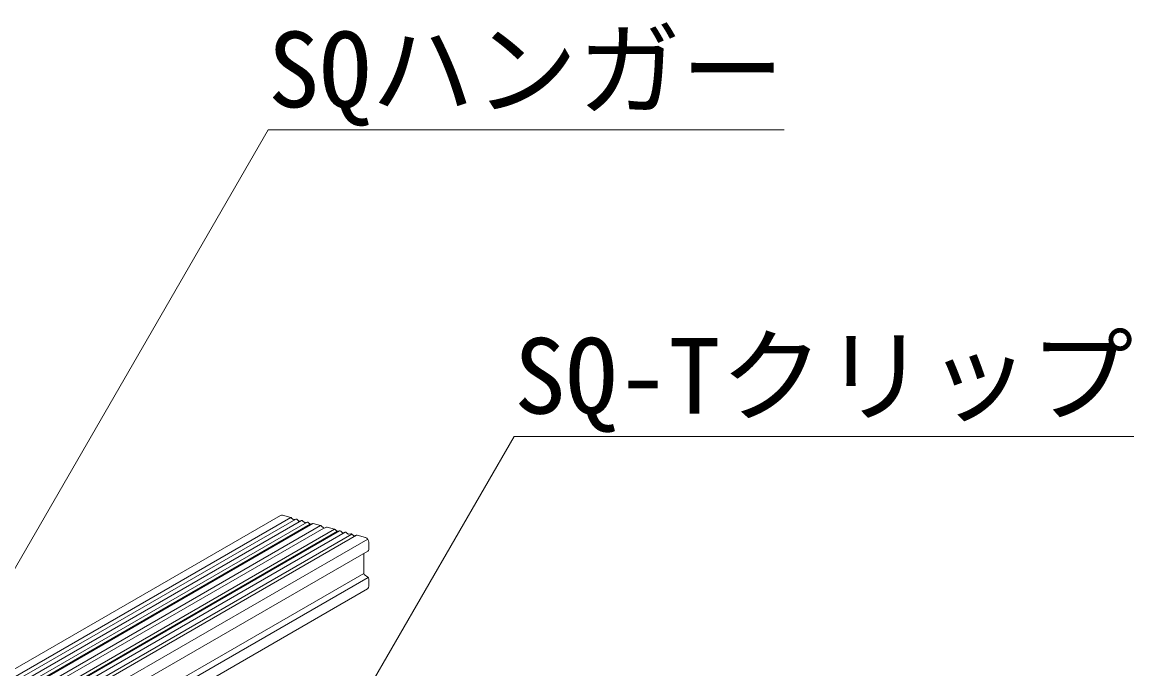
# Model space of a CAD drawing. Units: millimetres, scale not verified. Extents: x -3900 to 3900, y -2694 to 2650.
# Drawn here: x -1420 to -989.4, y -701.5 to -451 of the extents above; entities that cross this region are included whole.
import ezdxf
from ezdxf.enums import TextEntityAlignment as Align

# ---------------------------------------------------------------- set-up
doc = ezdxf.new("R2010")
doc.units = ezdxf.units.MM
doc.header["$LTSCALE"] = 20
doc.layers.add('5-2_野縁受け', color=3, linetype='Continuous', lineweight=18)
doc.layers.add('5-6_文字', color=7, linetype='Continuous', lineweight=18)
doc.styles.add('ＭＳ ゴシック', font='')
doc.styles.get('ＭＳ ゴシック').set_extended_font_data('MS Gothic')

msp = doc.modelspace()

# ---------------------------------------------------------------- linework, layer by layer
at = {"layer": '5-2_野縁受け'}
for p, q in [((-1319.98, -642.13), (-1681.47, -850.84)), ((-1677.78, -851.83), (-1315.94, -642.92)), ((-1314, -643.5), (-1675.77, -852.37)), ((-1311.82, -644.08), (-1673.6, -852.95)), ((-1309.65, -644.66), (-1671.43, -853.53)), ((-1669.65, -854.01), (-1308.43, -645.46)), ((-1307.48, -645.24), (-1669.25, -854.12)), ((-1319.2, -642.05), (-1315.94, -642.92)), ((-1315.03, -643.69), (-1315.75, -643.03)), ((-1314.95, -643.71), (-1314, -643.5)), ((-1312.85, -644.27), (-1313.57, -643.61)), ((-1312.77, -644.29), (-1311.82, -644.08)), ((-1310.68, -644.85), (-1311.4, -644.19)), ((-1310.6, -644.87), (-1309.65, -644.66)), ((-1308.51, -645.43), (-1309.23, -644.78)), ((-1308.43, -645.46), (-1307.48, -645.24)), ((-1307.25, -645.25), (-1304.43, -646.01)), ((-1666.27, -854.92), (-1304.43, -646.01)), ((-1303.18, -647), (-1664.24, -855.46)), ((-1660.83, -856.37), (-1298.99, -647.46)), ((-1659.16, -856.82), (-1297.85, -648.22)), ((-1297.05, -648.04), (-1658.82, -856.91)), ((-1294.87, -648.62), (-1656.65, -857.49)), ((-1292.27, -649.32), (-1654.05, -858.19)), ((-1290.53, -649.79), (-1652.3, -858.66)), ((-1304.21, -646.13), (-1303.18, -647)), ((-1302.06, -646.71), (-1303.09, -647.03)), ((-1298.99, -647.46), (-1301.82, -646.71)), ((-1298.08, -648.23), (-1298.79, -647.57)), ((-1298, -648.25), (-1297.05, -648.04)), ((-1295.9, -648.81), (-1296.62, -648.15)), ((-1295.82, -648.83), (-1294.87, -648.62)), ((-1293.73, -649.39), (-1294.45, -648.74)), ((-1293.65, -649.42), (-1292.7, -649.2)), ((-1291.56, -649.98), (-1292.27, -649.32)), ((-1291.48, -650), (-1290.53, -649.79)), ((-1287.04, -650.67), (-1290.3, -649.79)), ((-1648.19, -860.28), (-1286.18, -651.27)), ((-1285.73, -655.25), (-1285.73, -652.52)), ((-1286.1, -655.92), (-1647.83, -864.76)), ((-1287.73, -664.56), (-1287.73, -656.86)), ((-1287.73, -664.56), (-1287.73, -656.86)), ((-1647.83, -872.46), (-1287.73, -664.56)), ((-1647.83, -875.02), (-1285.99, -666.11)), ((-1286.15, -665.97), (-1287.53, -664.96)), ((-1286.15, -665.97), (-1287.53, -664.96)), ((-1285.73, -666.78), (-1285.73, -669.52)), ((-1285.73, -666.78), (-1285.73, -669.52)), ((-1286.27, -670.58), (-1647.83, -879.33))]:
    msp.add_line(p, q, dxfattribs=at)
for centre, radius, start, end in [((-1319.49, -642.98), 0.974, 72.8645, 120), ((-1316.07, -643.38), 0.477, 47.5215, 75), ((-1314.97, -643.62), 0.09, 227.5215, 282.4785), ((-1313.89, -643.96), 0.477, 47.5215, 102.4785), ((-1312.79, -644.2), 0.09, 227.5215, 282.4785), ((-1311.72, -644.55), 0.477, 47.5215, 102.4785), ((-1310.62, -644.78), 0.09, 227.5215, 282.4785), ((-1309.55, -645.13), 0.477, 47.5215, 102.4785), ((-1308.45, -645.37), 0.09, 227.5215, 282.4785), ((-1307.37, -645.71), 0.477, 75, 102.4785), ((-1304.55, -646.47), 0.477, 44.9479, 75), ((-1303.12, -646.94), 0.09, 224.9479, 285.0521), ((-1301.94, -647.17), 0.477, 75, 105.052), ((-1301.94, -647.17), 0.477, 75, 105.052), ((-1299.12, -647.92), 0.477, 47.5215, 75), ((-1298.02, -648.16), 0.09, 227.5215, 282.4785), ((-1296.94, -648.51), 0.477, 47.5215, 102.4785), ((-1295.84, -648.74), 0.09, 227.5215, 282.4785), ((-1294.77, -649.09), 0.477, 47.5215, 102.4785), ((-1293.67, -649.33), 0.09, 227.5215, 282.4785), ((-1292.6, -649.67), 0.477, 47.5215, 102.4785), ((-1291.5, -649.91), 0.09, 227.5215, 282.4785), ((-1290.42, -650.25), 0.477, 75, 102.4785), ((-1287.33, -651.6), 0.974, 72.8645, 77.1354), ((-1287.7, -652.52), 1.96, 0.0176, 70.357), ((-1286.46, -655.29), 0.724, 300, 3.4322), ((-1286.73, -655.25), 1, 353.3111, 0), ((-1287.23, -664.56), 0.5, 180, 233.8535), ((-1287.23, -664.56), 0.5, 180, 233.8535), ((-1286.73, -666.78), 1, 0, 53.8535), ((-1286.73, -666.78), 1, 0, 53.8535), ((-1286.75, -669.74), 0.971, 300, 310.7594), ((-1286.75, -669.74), 0.971, 300, 310.7594), ((-1286.97, -669.58), 1.24, 313.5881, 2.9726), ((-1286.97, -669.58), 1.24, 313.5881, 2.9726)]:
    msp.add_arc(centre, radius, start, end, dxfattribs=at)
at = {"layer": '5-6_文字'}
for p, q in [((-1568.62, -915.08), (-1324.78, -492.74)), ((-1324.78, -492.74), (-1124.78, -492.74)), ((-1415.86, -934.4), (-1229.42, -611.46)), ((-1229.42, -611.46), (-989.42, -611.46))]:
    msp.add_line(p, q, dxfattribs=at)

# ---------------------------------------------------------------- texts
at = {"layer": '5-6_文字', "style": 'ＭＳ ゴシック'}
for s, p in [('SQハンガー', (-1324.78, -492.74)), ('SQ-Tクリップ', (-1229.42, -611.46))]:
    msp.add_text(s, height=29.33, dxfattribs=at).set_placement(p, align=Align.BOTTOM_LEFT)

doc.saveas('drawing.dxf')
